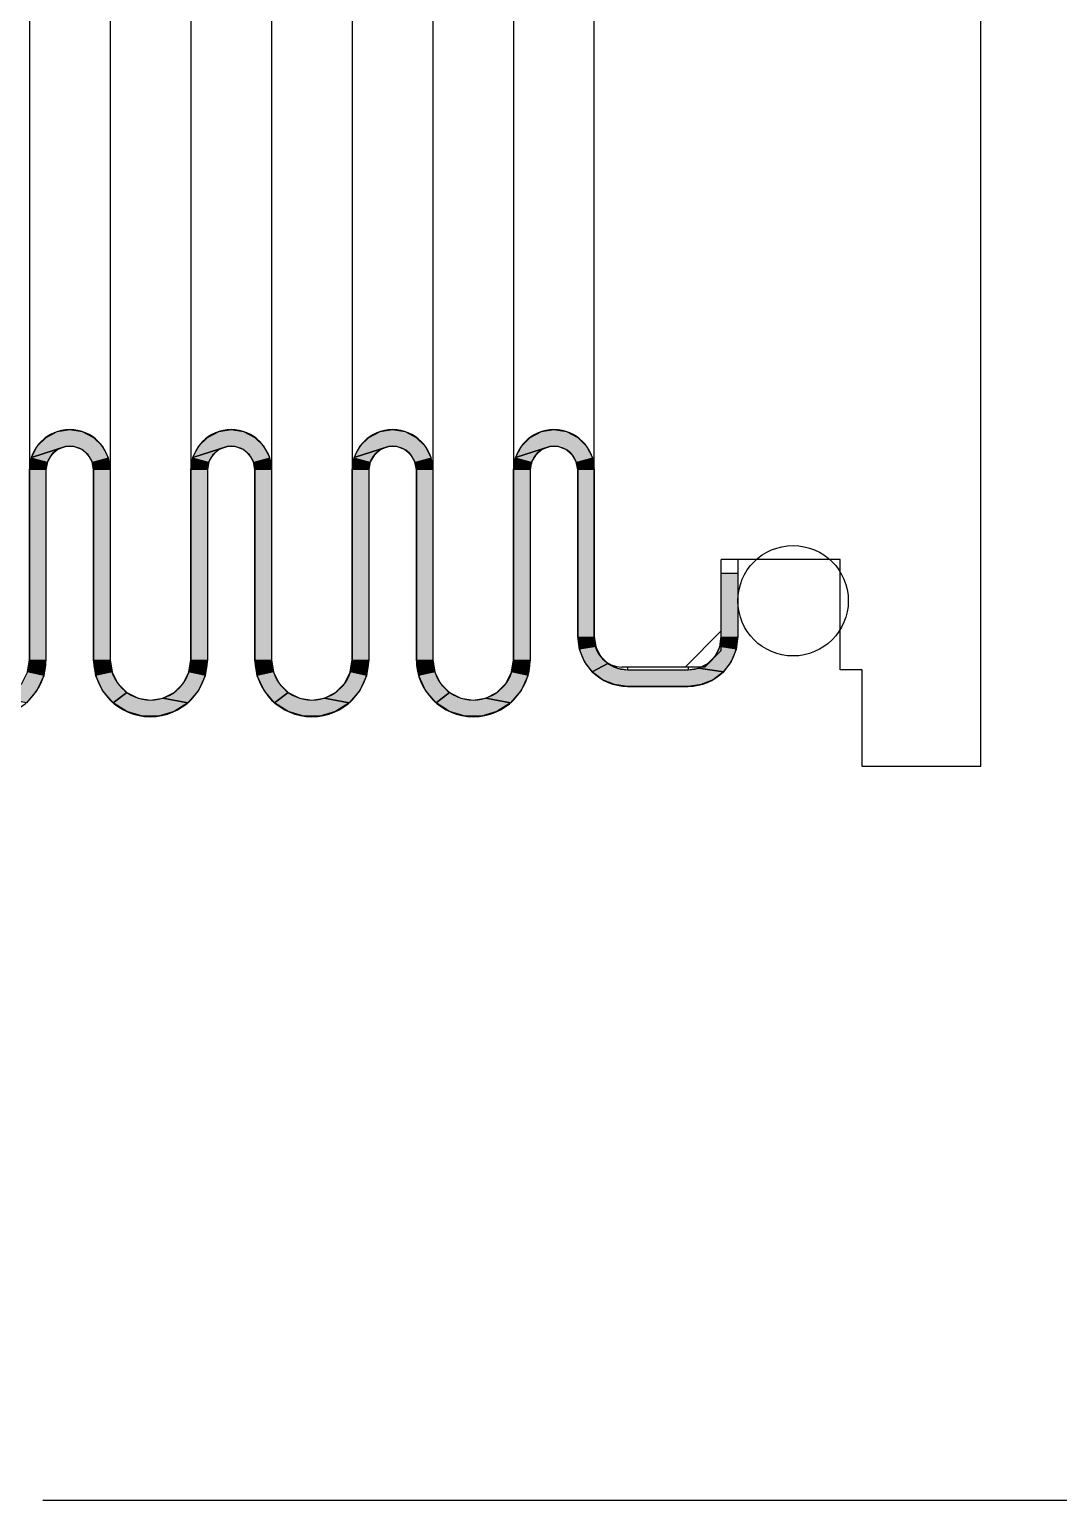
# Model space of a CAD drawing. Header units: millimetres. Extents: x -29 to 3384, y -388 to 1226.
# Drawn here: x 1712.32 to 1730.96, y -27.34 to -0.69 of the extents above; entities that cross this region are included whole.
import ezdxf

# ---------------------------------------------------------------- set-up
doc = ezdxf.new("R2010")
doc.units = ezdxf.units.MM

# ---------------------------------------------------------------- blocks, each defined once
blk = doc.blocks.new('*U35')
at = {"color": 2, "linetype": 'Continuous', "extrusion": (0, 0, -1)}
for points in [[(-132.831, 180.711), (-133.283, 180.64), (-132.38, 180.64)], [(-131.972, 180.432), (-134.014, 180.109), (-131.649, 180.109)], [(-132.38, 180.64), (-133.69, 180.432), (-131.972, 180.432)], [(-133.69, 180.432), (-134.014, 180.109), (-131.972, 180.432)], [(-133.283, 180.64), (-133.69, 180.432), (-132.38, 180.64)], [(-131.649, 180.109), (-132.682, 180.098), (-131.441, 179.701)], [(-134.014, 180.109), (-132.682, 180.098), (-131.649, 180.109)], [(-134.014, 180.109), (-132.981, 180.098), (-132.682, 180.098)], [(-134.014, 180.109), (-134.221, 179.701), (-132.981, 180.098)], [(-132.981, 180.098), (-134.221, 179.701), (-133.262, 179.996)], [(-133.262, 179.996), (-134.221, 179.701), (-133.491, 179.804)], [(-133.491, 179.804), (-134.221, 179.701), (-133.641, 179.544)], [(-134.221, 179.701), (-134.293, 179.25), (-133.641, 179.544)], [(-133.641, 179.544), (-134.293, 179.25), (-133.693, 179.25)], [(-133.693, 179.25), (-134.293, 172.373), (-133.693, 172.373)], [(-134.293, 179.25), (-134.293, 172.373), (-133.693, 179.25)], [(-134.293, 172.373), (-133.776, 171.792), (-133.693, 172.373)]]:
    blk.add_solid(points, dxfattribs=at)
blk = doc.blocks.new('*U36')
at = {"color": 2, "linetype": 'Continuous', "extrusion": (0, 0, -1)}
for points in [[(-138.677, 180.711), (-139.129, 180.64), (-138.226, 180.64)], [(-137.818, 180.432), (-139.86, 180.109), (-137.495, 180.109)], [(-138.226, 180.64), (-139.537, 180.432), (-137.818, 180.432)], [(-139.537, 180.432), (-139.86, 180.109), (-137.818, 180.432)], [(-139.129, 180.64), (-139.537, 180.432), (-138.226, 180.64)], [(-137.495, 180.109), (-138.528, 180.098), (-137.287, 179.701)], [(-139.86, 180.109), (-138.528, 180.098), (-137.495, 180.109)], [(-139.86, 180.109), (-138.827, 180.098), (-138.528, 180.098)], [(-139.86, 180.109), (-140.067, 179.701), (-138.827, 180.098)], [(-138.827, 180.098), (-140.067, 179.701), (-139.108, 179.996)], [(-139.108, 179.996), (-140.067, 179.701), (-139.337, 179.804)], [(-139.337, 179.804), (-140.067, 179.701), (-139.487, 179.544)], [(-140.067, 179.701), (-140.139, 179.25), (-139.487, 179.544)], [(-139.487, 179.544), (-140.139, 179.25), (-139.539, 179.25)], [(-139.539, 179.25), (-140.139, 172.373), (-139.539, 172.373)], [(-140.139, 179.25), (-140.139, 172.373), (-139.539, 179.25)], [(-140.139, 172.373), (-139.623, 171.792), (-139.539, 172.373)]]:
    blk.add_solid(points, dxfattribs=at)
blk = doc.blocks.new('*U37')
at = {"color": 2, "linetype": 'Continuous', "extrusion": (0, 0, -1)}
for points in [[(-144.524, 180.711), (-144.975, 180.64), (-144.072, 180.64)], [(-143.665, 180.432), (-145.706, 180.109), (-143.341, 180.109)], [(-144.072, 180.64), (-145.383, 180.432), (-143.665, 180.432)], [(-145.383, 180.432), (-145.706, 180.109), (-143.665, 180.432)], [(-144.975, 180.64), (-145.383, 180.432), (-144.072, 180.64)], [(-143.341, 180.109), (-144.374, 180.098), (-143.134, 179.701)], [(-145.706, 180.109), (-144.374, 180.098), (-143.341, 180.109)], [(-145.706, 180.109), (-144.673, 180.098), (-144.374, 180.098)], [(-145.706, 180.109), (-145.914, 179.701), (-144.673, 180.098)], [(-144.673, 180.098), (-145.914, 179.701), (-144.954, 179.996)], [(-144.954, 179.996), (-145.914, 179.701), (-145.184, 179.804)], [(-145.184, 179.804), (-145.914, 179.701), (-145.333, 179.544)], [(-145.914, 179.701), (-145.985, 179.25), (-145.333, 179.544)], [(-145.333, 179.544), (-145.985, 179.25), (-145.385, 179.25)], [(-145.385, 179.25), (-145.985, 172.373), (-145.385, 172.373)], [(-145.985, 179.25), (-145.985, 172.373), (-145.385, 179.25)], [(-145.985, 172.373), (-145.469, 171.792), (-145.385, 172.373)]]:
    blk.add_solid(points, dxfattribs=at)
blk = doc.blocks.new('*U38')
at = {"color": 2, "linetype": 'Continuous', "extrusion": (0, 0, -1)}
for points in [[(-150.37, 180.711), (-150.821, 180.64), (-149.918, 180.64)], [(-149.511, 180.432), (-151.552, 180.109), (-149.187, 180.109)], [(-149.918, 180.64), (-151.229, 180.432), (-149.511, 180.432)], [(-151.229, 180.432), (-151.552, 180.109), (-149.511, 180.432)], [(-150.821, 180.64), (-151.229, 180.432), (-149.918, 180.64)], [(-149.187, 180.109), (-150.22, 180.098), (-148.98, 179.701)], [(-151.552, 180.109), (-150.22, 180.098), (-149.187, 180.109)], [(-151.552, 180.109), (-150.519, 180.098), (-150.22, 180.098)], [(-151.552, 180.109), (-151.76, 179.701), (-150.519, 180.098)], [(-150.519, 180.098), (-151.76, 179.701), (-150.801, 179.996)], [(-150.801, 179.996), (-151.76, 179.701), (-151.03, 179.804)], [(-151.03, 179.804), (-151.76, 179.701), (-151.179, 179.544)], [(-151.76, 179.701), (-151.831, 179.25), (-151.179, 179.544)], [(-151.179, 179.544), (-151.831, 179.25), (-151.231, 179.25)], [(-151.231, 179.25), (-151.831, 173.211), (-151.231, 173.211)], [(-151.831, 179.25), (-151.831, 173.211), (-151.231, 179.25)], [(-151.831, 173.211), (-151.293, 172.745), (-151.231, 173.211)]]:
    blk.add_solid(points, dxfattribs=at)
blk = doc.blocks.new('*U42')
at = {"color": 2, "linetype": 'Continuous', "extrusion": (0, 0, -1)}
for points in [[(-131.441, 179.701), (-132.022, 179.544), (-131.37, 179.25)], [(-132.682, 180.098), (-132.401, 179.996), (-131.441, 179.701)], [(-132.401, 179.996), (-132.171, 179.804), (-131.441, 179.701)], [(-132.171, 179.804), (-132.022, 179.544), (-131.441, 179.701)], [(-132.022, 179.544), (-131.97, 179.25), (-131.37, 179.25)], [(-131.37, 179.25), (-131.97, 172.373), (-131.37, 172.373)], [(-131.97, 179.25), (-131.97, 172.373), (-131.37, 179.25)], [(-131.37, 172.373), (-131.886, 171.792), (-131.298, 171.921)], [(-131.97, 172.373), (-131.886, 171.792), (-131.37, 172.373)], [(-131.298, 171.921), (-131.886, 171.792), (-131.091, 171.514)], [(-131.886, 171.792), (-131.643, 171.258), (-131.091, 171.514)], [(-130.767, 171.19), (-131.258, 170.815), (-130.36, 170.983)], [(-131.091, 171.514), (-131.643, 171.258), (-130.767, 171.19)], [(-131.643, 171.258), (-131.258, 170.815), (-130.767, 171.19)]]:
    blk.add_solid(points, dxfattribs=at)
blk = doc.blocks.new('*U43')
at = {"color": 2, "linetype": 'Continuous', "extrusion": (0, 0, -1)}
for points in [[(-137.287, 179.701), (-137.868, 179.544), (-137.216, 179.25)], [(-138.528, 180.098), (-138.247, 179.996), (-137.287, 179.701)], [(-138.247, 179.996), (-138.018, 179.804), (-137.287, 179.701)], [(-138.018, 179.804), (-137.868, 179.544), (-137.287, 179.701)], [(-137.868, 179.544), (-137.816, 179.25), (-137.216, 179.25)], [(-137.216, 179.25), (-137.816, 172.373), (-137.216, 172.373)], [(-137.816, 179.25), (-137.816, 172.373), (-137.216, 179.25)], [(-137.216, 172.373), (-137.732, 171.792), (-137.144, 171.921)], [(-137.816, 172.373), (-137.732, 171.792), (-137.216, 172.373)], [(-137.144, 171.921), (-137.732, 171.792), (-136.937, 171.514)], [(-137.732, 171.792), (-137.489, 171.258), (-136.937, 171.514)], [(-136.613, 171.19), (-137.104, 170.815), (-136.206, 170.983)], [(-136.937, 171.514), (-137.489, 171.258), (-136.613, 171.19)], [(-137.489, 171.258), (-137.104, 170.815), (-136.613, 171.19)]]:
    blk.add_solid(points, dxfattribs=at)
blk = doc.blocks.new('*U44')
at = {"color": 2, "linetype": 'Continuous', "extrusion": (0, 0, -1)}
for points in [[(-143.134, 179.701), (-143.714, 179.544), (-143.062, 179.25)], [(-144.374, 180.098), (-144.093, 179.996), (-143.134, 179.701)], [(-144.093, 179.996), (-143.864, 179.804), (-143.134, 179.701)], [(-143.864, 179.804), (-143.714, 179.544), (-143.134, 179.701)], [(-143.714, 179.544), (-143.662, 179.25), (-143.062, 179.25)], [(-143.062, 179.25), (-143.662, 172.373), (-143.062, 172.373)], [(-143.662, 179.25), (-143.662, 172.373), (-143.062, 179.25)], [(-143.062, 172.373), (-143.579, 171.792), (-142.991, 171.921)], [(-143.662, 172.373), (-143.579, 171.792), (-143.062, 172.373)], [(-142.991, 171.921), (-143.579, 171.792), (-142.783, 171.514)], [(-143.579, 171.792), (-143.335, 171.258), (-142.783, 171.514)], [(-142.46, 171.19), (-142.951, 170.815), (-142.052, 170.983)], [(-142.783, 171.514), (-143.335, 171.258), (-142.46, 171.19)], [(-143.335, 171.258), (-142.951, 170.815), (-142.46, 171.19)]]:
    blk.add_solid(points, dxfattribs=at)
blk = doc.blocks.new('*U45')
at = {"color": 2, "linetype": 'Continuous', "extrusion": (0, 0, -1)}
for points in [[(-148.98, 179.701), (-149.56, 179.544), (-148.908, 179.25)], [(-150.22, 180.098), (-149.939, 179.996), (-148.98, 179.701)], [(-149.939, 179.996), (-149.71, 179.804), (-148.98, 179.701)], [(-149.71, 179.804), (-149.56, 179.544), (-148.98, 179.701)], [(-149.56, 179.544), (-149.508, 179.25), (-148.908, 179.25)], [(-148.908, 179.25), (-149.508, 172.373), (-148.908, 172.373)], [(-149.508, 179.25), (-149.508, 172.373), (-148.908, 179.25)], [(-148.908, 172.373), (-149.425, 171.792), (-148.837, 171.921)], [(-149.508, 172.373), (-149.425, 171.792), (-148.908, 172.373)], [(-148.837, 171.921), (-149.425, 171.792), (-148.629, 171.514)], [(-149.425, 171.792), (-149.181, 171.258), (-148.629, 171.514)], [(-148.306, 171.19), (-148.797, 170.815), (-147.898, 170.983)], [(-148.629, 171.514), (-149.181, 171.258), (-148.306, 171.19)], [(-149.181, 171.258), (-148.797, 170.815), (-148.306, 171.19)]]:
    blk.add_solid(points, dxfattribs=at)
blk = doc.blocks.new('*U47')
at = {"color": 2, "linetype": 'Continuous', "extrusion": (0, 0, -1)}
for points in [[(-157.031, 173.211), (-156.431, 175.511), (-157.031, 175.511)], [(-156.431, 175.511), (-157.031, 173.211), (-156.431, 173.211)], [(-156.373, 172.84), (-156.97, 172.745), (-156.202, 172.506)], [(-156.97, 172.745), (-156.79, 172.311), (-156.202, 172.506)], [(-156.431, 173.211), (-156.97, 172.745), (-156.373, 172.84)], [(-157.031, 173.211), (-156.97, 172.745), (-156.431, 173.211)], [(-155.937, 172.24), (-156.504, 171.939), (-155.602, 172.07)], [(-156.202, 172.506), (-156.79, 172.311), (-155.937, 172.24)], [(-156.79, 172.311), (-156.504, 171.939), (-155.937, 172.24)]]:
    blk.add_solid(points, dxfattribs=at)
blk = doc.blocks.new('*U49')
at = {"color": 2, "linetype": 'Continuous', "extrusion": (0, 0, -1)}
for points in [[(-151.831, 173.211), (-151.89, 172.84), (-151.293, 172.745)], [(-151.89, 172.84), (-152.061, 172.506), (-151.293, 172.745)], [(-151.293, 172.745), (-152.061, 172.506), (-151.472, 172.311)], [(-152.061, 172.506), (-152.326, 172.24), (-151.472, 172.311)], [(-151.472, 172.311), (-152.326, 172.24), (-151.759, 171.939)]]:
    blk.add_solid(points, dxfattribs=at)
blk = doc.blocks.new('*U51')
at = {"color": 2, "linetype": 'Continuous', "extrusion": (0, 0, -1)}
for points in [[(-152.326, 172.24), (-152.661, 172.07), (-151.759, 171.939)], [(-152.661, 172.07), (-153.031, 172.011), (-151.759, 171.939)], [(-155.231, 172.011), (-156.504, 171.939), (-151.759, 171.939)], [(-151.759, 171.939), (-153.031, 172.011), (-155.231, 172.011)], [(-151.759, 171.939), (-156.131, 171.652), (-152.131, 171.652)], [(-156.504, 171.939), (-156.131, 171.652), (-151.759, 171.939)], [(-152.131, 171.652), (-155.697, 171.473), (-152.565, 171.473)], [(-156.131, 171.652), (-155.697, 171.473), (-152.131, 171.652)], [(-155.602, 172.07), (-156.504, 171.939), (-155.231, 172.011)], [(-152.565, 171.473), (-155.231, 171.411), (-153.031, 171.411)], [(-155.697, 171.473), (-155.231, 171.411), (-152.565, 171.473)]]:
    blk.add_solid(points, dxfattribs=at)
blk = doc.blocks.new('*U55')
at = {"color": 2, "linetype": 'Continuous', "extrusion": (0, 0, -1)}
for points in [[(-134.293, 172.373), (-134.364, 171.921), (-133.776, 171.792)], [(-134.364, 171.921), (-134.572, 171.514), (-133.776, 171.792)], [(-133.776, 171.792), (-134.572, 171.514), (-134.02, 171.258)], [(-134.572, 171.514), (-134.895, 171.19), (-134.02, 171.258)], [(-134.02, 171.258), (-134.895, 171.19), (-134.404, 170.815)]]:
    blk.add_solid(points, dxfattribs=at)
blk = doc.blocks.new('*U56')
at = {"color": 2, "linetype": 'Continuous', "extrusion": (0, 0, -1)}
for points in [[(-140.139, 172.373), (-140.211, 171.921), (-139.623, 171.792)], [(-140.211, 171.921), (-140.418, 171.514), (-139.623, 171.792)], [(-139.623, 171.792), (-140.418, 171.514), (-139.866, 171.258)], [(-140.418, 171.514), (-140.741, 171.19), (-139.866, 171.258)], [(-139.866, 171.258), (-140.741, 171.19), (-140.251, 170.815)]]:
    blk.add_solid(points, dxfattribs=at)
blk = doc.blocks.new('*U57')
at = {"color": 2, "linetype": 'Continuous', "extrusion": (0, 0, -1)}
for points in [[(-145.985, 172.373), (-146.057, 171.921), (-145.469, 171.792)], [(-146.057, 171.921), (-146.264, 171.514), (-145.469, 171.792)], [(-145.469, 171.792), (-146.264, 171.514), (-145.712, 171.258)], [(-146.264, 171.514), (-146.588, 171.19), (-145.712, 171.258)], [(-145.712, 171.258), (-146.588, 171.19), (-146.097, 170.815)]]:
    blk.add_solid(points, dxfattribs=at)
blk = doc.blocks.new('*U61')
at = {"color": 2, "linetype": 'Continuous', "extrusion": (0, 0, -1)}
for points in [[(-134.895, 171.19), (-135.303, 170.983), (-134.404, 170.815)], [(-135.303, 170.983), (-135.754, 170.911), (-134.404, 170.815)], [(-135.754, 170.911), (-137.104, 170.815), (-134.404, 170.815)], [(-134.404, 170.815), (-136.611, 170.498), (-134.898, 170.498)], [(-137.104, 170.815), (-136.611, 170.498), (-134.404, 170.815)], [(-136.206, 170.983), (-137.104, 170.815), (-135.754, 170.911)], [(-134.898, 170.498), (-136.048, 170.332), (-135.461, 170.332)], [(-136.611, 170.498), (-136.048, 170.332), (-134.898, 170.498)]]:
    blk.add_solid(points, dxfattribs=at)
blk = doc.blocks.new('*U62')
at = {"color": 2, "linetype": 'Continuous', "extrusion": (0, 0, -1)}
for points in [[(-140.741, 171.19), (-141.149, 170.983), (-140.251, 170.815)], [(-141.149, 170.983), (-141.601, 170.911), (-140.251, 170.815)], [(-141.601, 170.911), (-142.951, 170.815), (-140.251, 170.815)], [(-140.251, 170.815), (-142.457, 170.498), (-140.744, 170.498)], [(-142.951, 170.815), (-142.457, 170.498), (-140.251, 170.815)], [(-142.052, 170.983), (-142.951, 170.815), (-141.601, 170.911)], [(-140.744, 170.498), (-141.894, 170.332), (-141.307, 170.332)], [(-142.457, 170.498), (-141.894, 170.332), (-140.744, 170.498)]]:
    blk.add_solid(points, dxfattribs=at)
blk = doc.blocks.new('*U63')
at = {"color": 2, "linetype": 'Continuous', "extrusion": (0, 0, -1)}
for points in [[(-146.588, 171.19), (-146.995, 170.983), (-146.097, 170.815)], [(-146.995, 170.983), (-147.447, 170.911), (-146.097, 170.815)], [(-147.447, 170.911), (-148.797, 170.815), (-146.097, 170.815)], [(-146.097, 170.815), (-148.303, 170.498), (-146.59, 170.498)], [(-148.797, 170.815), (-148.303, 170.498), (-146.097, 170.815)], [(-147.898, 170.983), (-148.797, 170.815), (-147.447, 170.911)], [(-146.59, 170.498), (-147.74, 170.332), (-147.153, 170.332)], [(-148.303, 170.498), (-147.74, 170.332), (-146.59, 170.498)]]:
    blk.add_solid(points, dxfattribs=at)

msp = doc.modelspace()

# ---------------------------------------------------------------- linework, layer by layer
at = {"color": 7, "linetype": 'Continuous'}
for p, q in [((1729.55018, -14.03987), (1729.55018, 25.96013)), ((1712.31941, 24.02936), (1712.31941, -12.1091)), ((1713.78095, 24.02936), (1713.78095, -12.1091)), ((1715.24249, 24.02936), (1715.24249, -12.1091)), ((1716.70403, 24.02936), (1716.70403, -12.1091)), ((1718.16556, 24.02936), (1718.16556, -12.1091)), ((1719.6271, 24.02936), (1719.6271, -12.1091)), ((1721.08864, 24.02936), (1721.08864, -12.1091)), ((1722.55018, -11.73987), (1722.55018, 23.66013)), ((1712.61941, -8.67064), (1712.61941, -12.1091)), ((1713.48095, -8.67064), (1713.48095, -12.1091)), ((1715.54249, -8.67064), (1715.54249, -12.1091)), ((1716.40403, -8.67064), (1716.40403, -12.1091)), ((1718.46556, -8.67064), (1718.46556, -12.1091)), ((1719.3271, -8.67064), (1719.3271, -12.1091)), ((1721.38864, -8.67064), (1721.38864, -12.1091)), ((1722.25018, -8.67064), (1722.25018, -11.68987)), ((1727.00018, -10.28987), (1724.85018, -10.28987)), ((1724.85018, -11.93987), (1724.85018, -10.28987)), ((1725.15018, -10.28987), (1725.15018, -11.68987)), ((1727.00018, -12.28987), (1727.00018, -10.28987)), ((1724.85018, -10.53987), (1725.15018, -10.53987)), ((1724.85018, -11.93987), (1724.55018, -12.23987)), ((1724.55018, -12.23987), (1723.05018, -12.23987)), ((1723.15018, -12.23987), (1723.15018, -12.28987)), ((1724.25018, -12.23987), (1724.25018, -12.28987)), ((1723.15018, -12.28987), (1724.25018, -12.28987)), ((1727.40018, -12.28987), (1727.00018, -12.28987)), ((1727.40018, -14.03987), (1727.40018, -12.28987)), ((1723.15018, -12.58987), (1724.25018, -12.58987)), ((1729.55018, -14.03987), (1727.40018, -14.03987))]:
    msp.add_line(p, q, dxfattribs=at)
at = {"color": 2, "linetype": 'Continuous'}
for p, q in [((1712.31941, -8.67064), (1712.35518, -8.44482)), ((1715.24249, -8.67064), (1715.27825, -8.44482)), ((1718.16556, -8.67064), (1718.20133, -8.44482)), ((1721.08864, -8.67064), (1721.12441, -8.44482)), ((1722.55018, -11.68987), (1722.57955, -11.87528)), ((1724.19589, -12.23987), (1724.85018, -11.58558)), ((1713.78095, -12.1091), (1713.81672, -12.33492)), ((1716.70403, -12.1091), (1716.73979, -12.33492)), ((1719.6271, -12.1091), (1719.66287, -12.33492)), ((1724.25018, -12.28987), (1724.43559, -12.26051)), ((1714.51172, -12.83987), (1714.73754, -12.8041)), ((1717.4348, -12.83987), (1717.66062, -12.8041)), ((1720.35787, -12.83987), (1720.58369, -12.8041))]:
    msp.add_line(p, q, dxfattribs=at)
msp.add_line((1833.91512, -27.33987), (1712.56101, -27.33987))
for points in [[(1713.05018, -7.93987), (1713.276, -7.97564), (1713.47972, -8.07944), (1713.64138, -8.24111), (1713.74518, -8.44482), (1713.78095, -8.67064), (1713.78095, -12.1091), (1713.5227, -12.3995), (1713.48095, -12.1091), (1713.48095, -8.67064), (1713.45497, -8.52331), (1713.38017, -8.39375), (1713.26556, -8.29758), (1713.12498, -8.24642), (1712.97538, -8.24642), (1712.35518, -8.44482), (1712.45898, -8.24111), (1712.62064, -8.07944), (1712.82436, -7.97564), (1713.05018, -7.93987)], [(1713.48095, -8.67064), (1713.45497, -8.52331), (1713.38017, -8.39375), (1713.26556, -8.29758), (1713.12498, -8.24642), (1712.97538, -8.24642), (1712.35518, -8.44482), (1712.45898, -8.24111), (1712.62064, -8.07944), (1712.82436, -7.97564), (1713.05018, -7.93987)], [(1713.05018, -7.93987), (1713.276, -7.97564), (1713.47972, -8.07944), (1713.64138, -8.24111), (1713.74518, -8.44482), (1713.78095, -8.67064)], [(1715.97326, -7.93987), (1716.19908, -7.97564), (1716.40279, -8.07944), (1716.56446, -8.24111), (1716.66826, -8.44482), (1716.70403, -8.67064), (1716.70403, -12.1091), (1716.44578, -12.3995), (1716.40403, -12.1091), (1716.40403, -8.67064), (1716.37805, -8.52331), (1716.30325, -8.39375), (1716.18864, -8.29758), (1716.04806, -8.24642), (1715.89845, -8.24642), (1715.27825, -8.44482), (1715.38205, -8.24111), (1715.54372, -8.07944), (1715.74744, -7.97564), (1715.97326, -7.93987)], [(1716.40403, -8.67064), (1716.37805, -8.52331), (1716.30325, -8.39375), (1716.18864, -8.29758), (1716.04806, -8.24642), (1715.89845, -8.24642), (1715.27825, -8.44482), (1715.38205, -8.24111), (1715.54372, -8.07944), (1715.74744, -7.97564), (1715.97326, -7.93987)], [(1715.97326, -7.93987), (1716.19908, -7.97564), (1716.40279, -8.07944), (1716.56446, -8.24111), (1716.66826, -8.44482), (1716.70403, -8.67064)], [(1718.89633, -7.93987), (1719.12215, -7.97564), (1719.32587, -8.07944), (1719.48754, -8.24111), (1719.59134, -8.44482), (1719.6271, -8.67064), (1719.6271, -12.1091), (1719.36886, -12.3995), (1719.3271, -12.1091), (1719.3271, -8.67064), (1719.30112, -8.52331), (1719.22632, -8.39375), (1719.11172, -8.29758), (1718.97114, -8.24642), (1718.82153, -8.24642), (1718.20133, -8.44482), (1718.30513, -8.24111), (1718.4668, -8.07944), (1718.67051, -7.97564), (1718.89633, -7.93987)], [(1719.3271, -8.67064), (1719.30112, -8.52331), (1719.22632, -8.39375), (1719.11172, -8.29758), (1718.97114, -8.24642), (1718.82153, -8.24642), (1718.20133, -8.44482), (1718.30513, -8.24111), (1718.4668, -8.07944), (1718.67051, -7.97564), (1718.89633, -7.93987)], [(1718.89633, -7.93987), (1719.12215, -7.97564), (1719.32587, -8.07944), (1719.48754, -8.24111), (1719.59134, -8.44482), (1719.6271, -8.67064)], [(1721.81941, -7.93987), (1722.04523, -7.97564), (1722.24895, -8.07944), (1722.41062, -8.24111), (1722.51441, -8.44482), (1722.55018, -8.67064), (1722.55018, -11.68987), (1722.28085, -11.92281), (1722.25018, -11.68987), (1722.25018, -8.67064), (1722.2242, -8.52331), (1722.1494, -8.39375), (1722.0348, -8.29758), (1721.89421, -8.24642), (1721.74461, -8.24642), (1721.12441, -8.44482), (1721.22821, -8.24111), (1721.38988, -8.07944), (1721.59359, -7.97564), (1721.81941, -7.93987)], [(1722.25018, -8.67064), (1722.2242, -8.52331), (1722.1494, -8.39375), (1722.0348, -8.29758), (1721.89421, -8.24642), (1721.74461, -8.24642), (1721.12441, -8.44482), (1721.22821, -8.24111), (1721.38988, -8.07944), (1721.59359, -7.97564), (1721.81941, -7.93987)], [(1721.81941, -7.93987), (1722.04523, -7.97564), (1722.24895, -8.07944), (1722.41062, -8.24111), (1722.51441, -8.44482), (1722.55018, -8.67064)], [(1712.72019, -8.39375), (1712.64539, -8.52331), (1712.61941, -8.67064), (1712.61941, -12.1091), (1712.57766, -12.3995), (1712.45578, -12.66638), (1712.26365, -12.88811), (1711.81446, -12.8041), (1712.01818, -12.70031), (1712.17985, -12.53864), (1712.28364, -12.33492), (1712.31941, -12.1091), (1712.31941, -8.67064), (1712.35518, -8.44482), (1712.97538, -8.24642), (1712.8348, -8.29758), (1712.72019, -8.39375)], [(1712.97538, -8.24642), (1712.8348, -8.29758), (1712.72019, -8.39375)], [(1715.64327, -8.39375), (1715.56847, -8.52331), (1715.54249, -8.67064), (1715.54249, -12.1091), (1715.50073, -12.3995), (1715.37886, -12.66638), (1715.18673, -12.88811), (1714.73754, -12.8041), (1714.94125, -12.70031), (1715.10292, -12.53864), (1715.20672, -12.33492), (1715.24249, -12.1091), (1715.24249, -8.67064), (1715.27825, -8.44482), (1715.89845, -8.24642), (1715.75787, -8.29758), (1715.64327, -8.39375)], [(1715.89845, -8.24642), (1715.75787, -8.29758), (1715.64327, -8.39375)], [(1718.56635, -8.39375), (1718.49154, -8.52331), (1718.46556, -8.67064), (1718.46556, -12.1091), (1718.42381, -12.3995), (1718.30193, -12.66638), (1718.10981, -12.88811), (1717.66062, -12.8041), (1717.86433, -12.70031), (1718.026, -12.53864), (1718.1298, -12.33492), (1718.16556, -12.1091), (1718.16556, -8.67064), (1718.20133, -8.44482), (1718.82153, -8.24642), (1718.68095, -8.29758), (1718.56635, -8.39375)], [(1718.82153, -8.24642), (1718.68095, -8.29758), (1718.56635, -8.39375)], [(1721.48942, -8.39375), (1721.41462, -8.52331), (1721.38864, -8.67064), (1721.38864, -12.1091), (1721.34689, -12.3995), (1721.22501, -12.66638), (1721.03288, -12.88811), (1720.58369, -12.8041), (1720.78741, -12.70031), (1720.94908, -12.53864), (1721.05288, -12.33492), (1721.08864, -12.1091), (1721.08864, -8.67064), (1721.12441, -8.44482), (1721.74461, -8.24642), (1721.60403, -8.29758), (1721.48942, -8.39375)], [(1721.74461, -8.24642), (1721.60403, -8.29758), (1721.48942, -8.39375)], [(1712.72019, -8.39375), (1712.64539, -8.52331), (1712.61941, -8.67064)], [(1715.64327, -8.39375), (1715.56847, -8.52331), (1715.54249, -8.67064)], [(1718.56635, -8.39375), (1718.49154, -8.52331), (1718.46556, -8.67064)], [(1721.48942, -8.39375), (1721.41462, -8.52331), (1721.38864, -8.67064)], [(1724.85018, -11.68987), (1724.85018, -10.53987), (1725.15018, -10.53987), (1725.15018, -11.68987), (1725.11951, -11.92281), (1725.0296, -12.13987), (1724.88658, -12.32627), (1724.43559, -12.26051), (1724.60285, -12.17528), (1724.73559, -12.04254), (1724.82081, -11.87528), (1724.85018, -11.68987)], [(1722.55018, -11.68987), (1722.28085, -11.92281), (1722.25018, -11.68987)], [(1722.57955, -11.87528), (1722.66477, -12.04254), (1722.79751, -12.17528), (1722.51378, -12.32627), (1722.37076, -12.13987), (1722.28085, -11.92281), (1722.55018, -11.68987), (1722.57955, -11.87528)], [(1725.15018, -11.68987), (1725.11951, -11.92281), (1725.0296, -12.13987), (1724.88658, -12.32627), (1724.43559, -12.26051), (1724.60285, -12.17528), (1724.73559, -12.04254), (1724.82081, -11.87528), (1724.85018, -11.68987)], [(1722.57955, -11.87528), (1722.66477, -12.04254), (1722.79751, -12.17528), (1722.51378, -12.32627), (1722.37076, -12.13987), (1722.28085, -11.92281)], [(1712.61941, -12.1091), (1712.57766, -12.3995), (1712.45578, -12.66638), (1712.26365, -12.88811), (1711.81446, -12.8041), (1712.01818, -12.70031), (1712.17985, -12.53864), (1712.28364, -12.33492), (1712.31941, -12.1091)], [(1713.78095, -12.1091), (1713.5227, -12.3995), (1713.48095, -12.1091)], [(1713.81672, -12.33492), (1713.92051, -12.53864), (1714.08218, -12.70031), (1713.83671, -12.88811), (1713.64458, -12.66638), (1713.5227, -12.3995), (1713.78095, -12.1091), (1713.81672, -12.33492)], [(1715.54249, -12.1091), (1715.50073, -12.3995), (1715.37886, -12.66638), (1715.18673, -12.88811), (1714.73754, -12.8041), (1714.94125, -12.70031), (1715.10292, -12.53864), (1715.20672, -12.33492), (1715.24249, -12.1091)], [(1716.70403, -12.1091), (1716.44578, -12.3995), (1716.40403, -12.1091)], [(1716.73979, -12.33492), (1716.84359, -12.53864), (1717.00526, -12.70031), (1716.75979, -12.88811), (1716.56766, -12.66638), (1716.44578, -12.3995), (1716.70403, -12.1091), (1716.73979, -12.33492)], [(1718.46556, -12.1091), (1718.42381, -12.3995), (1718.30193, -12.66638), (1718.10981, -12.88811), (1717.66062, -12.8041), (1717.86433, -12.70031), (1718.026, -12.53864), (1718.1298, -12.33492), (1718.16556, -12.1091)], [(1719.6271, -12.1091), (1719.36886, -12.3995), (1719.3271, -12.1091)], [(1719.66287, -12.33492), (1719.76667, -12.53864), (1719.92834, -12.70031), (1719.68286, -12.88811), (1719.49073, -12.66638), (1719.36886, -12.3995), (1719.6271, -12.1091), (1719.66287, -12.33492)], [(1721.38864, -12.1091), (1721.34689, -12.3995), (1721.22501, -12.66638), (1721.03288, -12.88811), (1720.58369, -12.8041), (1720.78741, -12.70031), (1720.94908, -12.53864), (1721.05288, -12.33492), (1721.08864, -12.1091)], [(1724.25018, -12.28987), (1724.43559, -12.26051), (1724.88658, -12.32627), (1724.70018, -12.46929), (1724.48312, -12.5592), (1724.25018, -12.58987), (1723.15018, -12.58987), (1722.91724, -12.5592), (1722.70018, -12.46929), (1722.51378, -12.32627), (1722.79751, -12.17528), (1722.96477, -12.26051), (1723.15018, -12.28987), (1724.25018, -12.28987)], [(1722.79751, -12.17528), (1722.96477, -12.26051), (1723.15018, -12.28987)], [(1713.81672, -12.33492), (1713.92051, -12.53864), (1714.08218, -12.70031), (1713.83671, -12.88811), (1713.64458, -12.66638), (1713.5227, -12.3995)], [(1716.73979, -12.33492), (1716.84359, -12.53864), (1717.00526, -12.70031), (1716.75979, -12.88811), (1716.56766, -12.66638), (1716.44578, -12.3995)], [(1719.66287, -12.33492), (1719.76667, -12.53864), (1719.92834, -12.70031), (1719.68286, -12.88811), (1719.49073, -12.66638), (1719.36886, -12.3995)], [(1723.15018, -12.58987), (1722.91724, -12.5592), (1722.70018, -12.46929), (1722.51378, -12.32627)], [(1724.88658, -12.32627), (1724.70018, -12.46929), (1724.48312, -12.5592), (1724.25018, -12.58987)], [(1714.51172, -12.83987), (1714.73754, -12.8041), (1715.18673, -12.88811), (1714.93992, -13.04672), (1714.65841, -13.12938), (1714.36502, -13.12938), (1714.08352, -13.04672), (1713.83671, -12.88811), (1714.08218, -12.70031), (1714.2859, -12.8041), (1714.51172, -12.83987)], [(1714.08218, -12.70031), (1714.2859, -12.8041), (1714.51172, -12.83987)], [(1717.4348, -12.83987), (1717.66062, -12.8041), (1718.10981, -12.88811), (1717.86299, -13.04672), (1717.58149, -13.12938), (1717.2881, -13.12938), (1717.0066, -13.04672), (1716.75979, -12.88811), (1717.00526, -12.70031), (1717.20898, -12.8041), (1717.4348, -12.83987)], [(1717.00526, -12.70031), (1717.20898, -12.8041), (1717.4348, -12.83987)], [(1720.35787, -12.83987), (1720.58369, -12.8041), (1721.03288, -12.88811), (1720.78607, -13.04672), (1720.50457, -13.12938), (1720.21118, -13.12938), (1719.92968, -13.04672), (1719.68286, -12.88811), (1719.92834, -12.70031), (1720.13205, -12.8041), (1720.35787, -12.83987)], [(1719.92834, -12.70031), (1720.13205, -12.8041), (1720.35787, -12.83987)], [(1715.18673, -12.88811), (1714.93992, -13.04672), (1714.65841, -13.12938), (1714.36502, -13.12938), (1714.08352, -13.04672), (1713.83671, -12.88811)], [(1718.10981, -12.88811), (1717.86299, -13.04672), (1717.58149, -13.12938), (1717.2881, -13.12938), (1717.0066, -13.04672), (1716.75979, -12.88811)], [(1721.03288, -12.88811), (1720.78607, -13.04672), (1720.50457, -13.12938), (1720.21118, -13.12938), (1719.92968, -13.04672), (1719.68286, -12.88811)]]:
    msp.add_lwpolyline(points, dxfattribs=at)
at = {"color": 7, "linetype": 'Continuous'}
msp.add_circle((1726.15018, -11.03987), 1, dxfattribs=at)
for centre, radius, start, end in [((1713.05018, -8.67064), 0.73077, 0, 180), ((1715.97326, -8.67064), 0.73077, 0, 180), ((1718.89633, -8.67064), 0.73077, 0, 180), ((1721.81941, -8.67064), 0.73077, 0, 180), ((1713.05018, -8.67064), 0.43077, 0, 180), ((1715.97326, -8.67064), 0.43077, 0, 180), ((1718.89633, -8.67064), 0.43077, 0, 180), ((1721.81941, -8.67064), 0.43077, 0, 180), ((1723.15018, -11.68987), 0.9, 180, 270), ((1723.15018, -11.68987), 0.6, 180, 270), ((1724.25018, -11.68987), 0.6, 270, 0), ((1724.25018, -11.68987), 0.9, 270, 0), ((1723.05018, -11.73987), 0.5, 180, 270), ((1711.58864, -12.1091), 1.03077, 180, 0), ((1714.51172, -12.1091), 1.03077, 180, 0), ((1714.51172, -12.1091), 0.73077, 180, 0), ((1717.4348, -12.1091), 1.03077, 180, 0), ((1717.4348, -12.1091), 0.73077, 180, 0), ((1720.35787, -12.1091), 1.03077, 180, 0), ((1720.35787, -12.1091), 0.73077, 180, 0)]:
    msp.add_arc(centre, radius, start, end, dxfattribs=at)

# ---------------------------------------------------------------- block references
at = {"color": 2, "linetype": 'Continuous', "xscale": 0.5, "yscale": 0.5, "zscale": 0.5}
for name in ['*U35', '*U36', '*U37', '*U38', '*U42', '*U43', '*U44', '*U45', '*U47', '*U49', '*U55', '*U56', '*U57', '*U51', '*U61', '*U62', '*U63']:
    msp.add_blockref(name, (1646.63452, -98.29552), dxfattribs=at)

doc.saveas('drawing.dxf')
